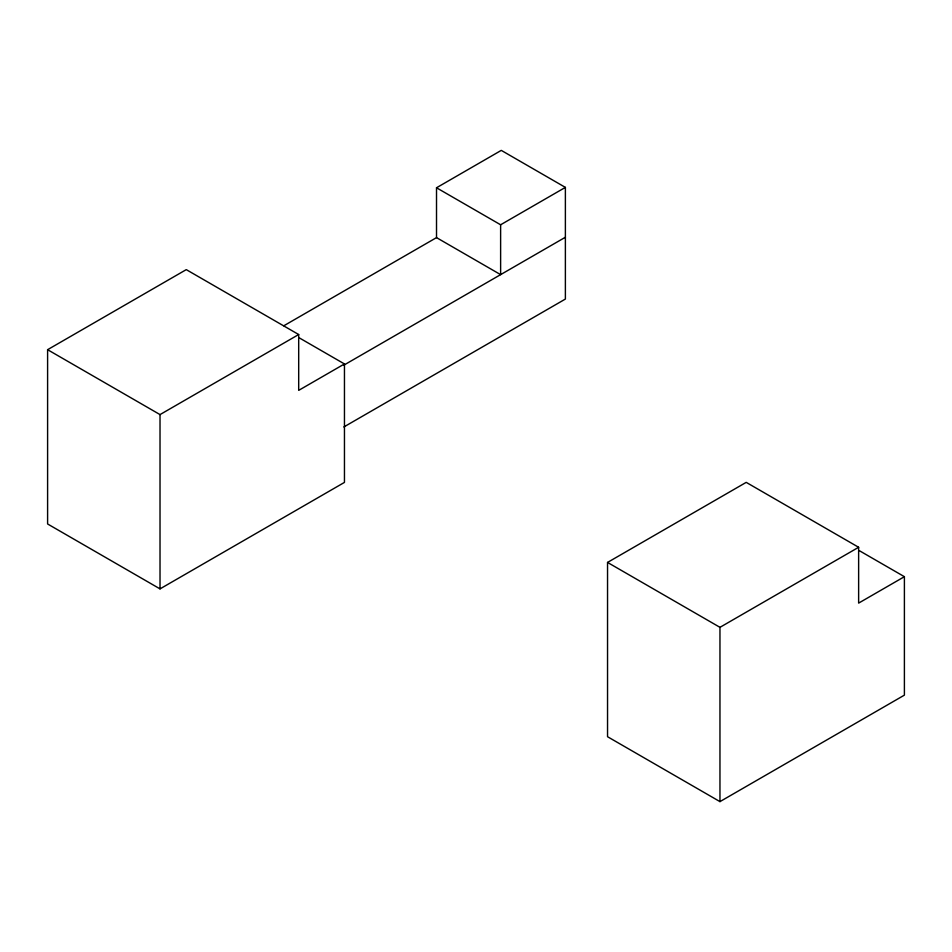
<?xml version="1.0" encoding="UTF-8"?>
<svg xmlns="http://www.w3.org/2000/svg" width="952" height="952" viewBox="0 0 952 952"><rect width="100%" height="100%" fill="white"/><g stroke="black" fill="none" stroke-linecap="round" stroke-linejoin="round"><path stroke-width="1.43" d="M47.6 349.693L186.271 269.63L298.69 334.533L298.69 390.368L344.457 363.95L344.457 482.402L160.019 588.883L47.6 523.969L47.6 349.693L160.019 414.596L298.69 334.533M283.803 325.786L436.516 237.619L436.516 187.77L501.276 150.38L565.381 187.389L565.381 299.059L343.839 426.972M436.516 187.77L500.621 224.779L565.381 187.389M343.815 365.163L565.381 237.25M607.543 562.43L746.213 482.367L858.633 547.281L858.633 603.116L904.4 576.686L904.4 695.138L719.962 801.62L607.543 736.717L607.543 562.43L719.962 627.332L858.633 547.281M436.516 237.619L500.621 274.64L500.621 224.779M859.501 550.768L904.4 576.686M299.559 338.031L344.457 363.95M719.962 627.332L719.962 801.62M160.019 414.596L160.019 588.883"/></g></svg>
